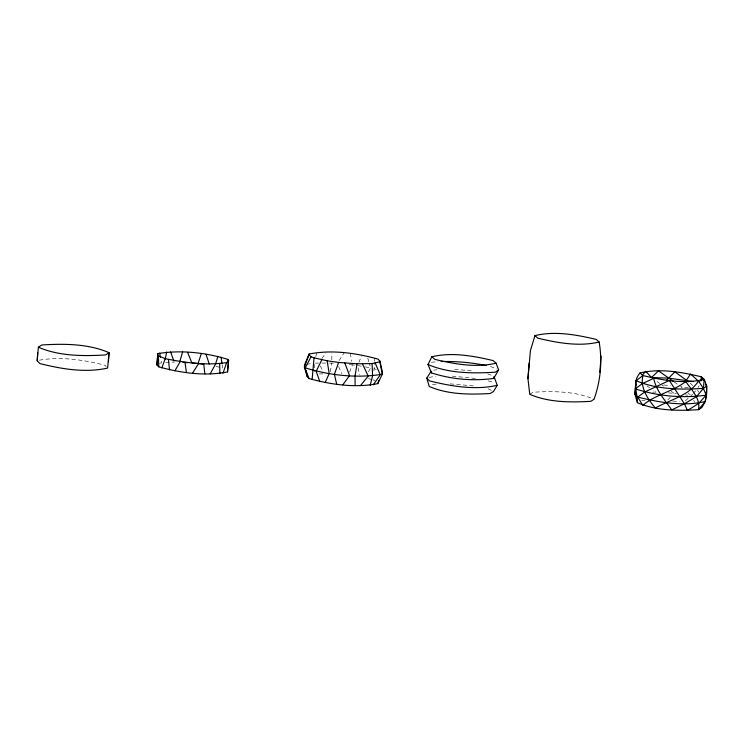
<?xml version="1.0" encoding="UTF-8"?>
<svg xmlns="http://www.w3.org/2000/svg" width="744" height="744" viewBox="0 0 744 744"><rect width="100%" height="100%" fill="white"/><g stroke="black" fill="none" stroke-linecap="round" stroke-linejoin="round"><path stroke-width="0.56" stroke-dasharray="3.72 2.79" d="M331.815 359.808L331.861 353.186M373.888 370.94L374.576 362.319M374.651 361.249L374.874 358.05M330.299 371.702L331.796 363.118L333.991 363.267M315.8 356.636L316.823 352.303M349.568 372.093L352.433 364.83L354.507 365.127M358.868 362.421L361.398 356.134M368.475 371.786L370.661 367.806L369.377 363.509M698.086 387.55L699.146 385.783M339.143 360.598L344.109 352.889M321.892 358.45L325.835 352.963M691.157 395.696L692.627 394.097M693.361 393.297L695.556 390.907M670.335 397.231L667.349 400.402L665.592 399.119M685.364 400.83L688.674 397.891M529.737 394.283L532.955 392.237C553.266 391.056 575.131 391.065 594.01 399.286M39.423 360.18C60.999 356.413 83.765 359.798 104.858 365.248L106.243 366.662M159.681 363.351L161.476 362.849L160.667 358.515M429.028 377.468L435.677 376.176M306.565 364.318L312.071 363.481M433.743 370.205L436.923 369.712M431.39 362.244L437.918 361.742M432.45 384.416L436.84 384.09M641.709 400.532L644.992 400.291M165.689 362.347L174.282 362.114M315.354 363.109L318.599 363.026M319.176 373.953L324.551 373.814M652.646 392.153L655.948 392.06L653.232 390.219M321.901 363.053L328.495 363.1M329.592 363.109L331.796 363.118M450.176 383.858L475.556 386.089M452.324 376.157L476.169 378.519M668.41 392.879L676.352 393.576M663.881 385.011L670.586 385.606M454.612 369.331L471.287 370.81M349.187 364.541L352.433 364.83M672.799 401.035L679.346 401.788M685.466 394.878L687.744 395.204M688.284 387.81L680.648 386.499L682.267 387.922M357.604 365.564L364.132 366.68M365.22 366.866L370.661 367.806M490.445 366.494L496.62 368.94M488.213 380.872L494.462 382.528M368.513 378.64L371.823 379.524M216.03 366.364L220.447 367.536M487.701 373.962L492.826 375.701M374.13 368.717L376.259 369.442M372.93 379.812L374.957 380.5M488.111 388.749L491.71 390.553M661.639 384.815L663.555 386.117M671.209 391.307L674.073 393.251M646.908 385.922L649.614 387.764M674.278 382.016L677.924 384.583M657.036 381.495L659.798 383.486M687.921 392.869L690.348 394.99M690.237 383.253L692.785 385.522M697.584 390.247L698.7 392.135M693.715 400.319L694.738 402.169M320.218 365.974L322.924 370.875M338.613 366.532L341.719 373.646M367.778 358.143L369.061 362.44M358.059 367.824L359.417 374.595M350.284 353.437L351.791 361.407M222.186 364.811L222.661 368.122M314.331 364.235L314.759 371.879"/><path stroke-width="1.12" d="M37.2 360.803L38.381 347.225L41.785 344.965C64.161 343.598 88.21 343.691 109.043 352.656L107.629 368.066C85.467 373.079 61.771 369.033 39.971 363.611L37.2 360.803L37.684 352.693M637.394 402.662C637.682 392.386 631.702 382.314 640.026 372.977C660.021 368.15 681.532 372.093 701.285 376.789L704.205 379.375C708.418 388.154 707.367 399.77 701.666 407.666L698.449 409.702C678.137 410.883 656.273 410.883 637.394 402.662L634.957 394.283L636.139 380.705L642.946 375.562C662.699 380.258 684.21 384.192 704.205 379.375L703.387 388.396L706.205 395.157L698.718 403.388L687.484 410.53L684.406 403.769L669.349 380.491L644.62 392.032L637.729 397.101L634.957 394.283L635.441 386.173L636.473 384.248M108.438 361.677L109.043 352.656L105.629 354.916C83.254 356.283 59.204 356.19 38.381 347.225M156.919 364.969L157.821 353.605C180.959 349.801 205.493 352.507 227.85 359.399L228.613 360.17L227.515 371.916C204.925 376.445 180.829 372.939 158.788 366.866L156.919 364.969L157.821 353.605M227.515 371.916L228.613 360.17M307.188 376.669L304.417 367.015L304.556 364.876L309.188 354.023C331.778 349.503 355.874 353 377.915 359.073L379.784 360.979L382.425 372.102L382.286 374.241L377.785 383.616C355.195 388.136 331.099 384.639 309.058 378.566L307.188 376.669L307.244 375.794M309.058 378.566L304.417 367.015L309.188 354.023M377.785 383.616L378.752 380.612M309.132 354.897L311.001 356.794L305.254 367.871C329.843 375.45 356.832 378.436 382.286 374.241L379.784 360.979M431.483 372.884L427.977 364.504L431.864 356.776C451.859 351.949 473.37 355.892 493.133 360.589L496.053 363.174L498.647 369.935L493.7 378.408C473.054 381.309 451.301 379.328 431.483 372.884L431.576 371.312M493.7 378.408L493.802 376.836M529.086 363.305L527.952 378.659L529.737 394.283C548.616 402.504 570.481 402.504 590.792 401.323L594.01 399.286C600.594 381.161 602.435 361.007 599.143 342.007L596.223 339.422C576.461 334.726 554.95 330.782 534.955 335.609L530.426 350.591L527.952 378.659M599.841 372.288L601.087 356.013M706.8 386.136L706.205 395.157C682.667 398.468 657.873 396.208 635.274 388.861L642.193 383.69L653.678 378.315C656.106 390.507 664.792 399.993 671.711 409.916L684.406 403.769L696.551 396.636L703.387 388.396L706.8 386.136L705.693 384.267M312.099 379.598L314.042 357.827L311.001 356.794M700.922 381.03L701.285 376.789L703.489 380.528M705.386 401.546C683.234 406.559 659.528 402.513 637.729 397.101L642.788 405.368C655.231 394.459 672.725 391.809 685.773 381.514C691.446 390.051 700.774 398.403 698.449 409.702L705.386 401.546L706.372 392.469M379.728 361.844L372.084 363.574L357.046 363.788L355.046 375.999L355.102 385.559M165.224 359.268L166.647 352.033M227.134 362.644L227.85 359.399M370.149 385.346L372.577 375.98L372.084 363.574M179.657 362.161L182.578 352.014M215.593 363.89L217.918 356.264M198.071 363.509L201.345 353.558M223.014 373.163L226.65 362.626L228.482 362.114M357.046 363.788L338.632 362.44L334.4 374.288L336.688 384.202M161.829 367.899L165.233 358.627C185.275 362.802 206.255 365.592 226.65 362.626M325.156 382.556L329.239 373.553L327.1 360.784L314.042 357.827M321.78 359.873L316.181 371.312L319.836 381.644M210.208 373.897L215.714 363.797M174.887 370.856L180.253 361.491M494.23 377.087L497.234 385.346L493.505 391.465L490.287 393.502C469.985 394.683 448.121 394.673 429.232 386.462L426.805 378.082L431.027 371.47M192.594 373.051L198.732 363.388M373.283 384.862L380.268 374.799L375.227 363.091M342.863 384.75L349.559 375.636L344.807 362.979M360.477 385.597L368.243 376.092L362.421 363.825M642.286 375.246L645.708 371.247L651.511 377.515L668.828 378.175L693.259 381.579M685.298 381.802L690.553 374.037L699.044 381.626M651.511 377.515L658.459 370.838L673.376 381.374M666.429 380.389L674.882 371.861L688.544 381.746M498.647 369.935L495.234 372.195C472.858 373.562 448.809 373.469 427.977 364.504M496.053 363.174C476.058 367.992 454.547 364.048 434.784 359.361L431.864 356.776M599.143 342.007C579.148 346.834 557.637 342.891 537.875 338.195L534.955 335.609M497.234 385.346C475.072 390.358 451.376 386.313 429.567 380.891L426.805 378.082M441.183 361.482C456.23 361.305 471.436 362.393 486.176 365.602M182.996 362.375L187.442 362.672M197.039 363.416L191.896 362.96L187.572 352.34M327.1 360.784L338.632 362.44M199.122 363.658L203.317 364.262M157.691 355.558L165.233 358.627M636.139 380.705C656.971 389.67 681.011 389.763 703.387 388.396L698.523 381.105C688.544 395.938 670.084 399.686 655.352 408.028C647.857 399.072 639.952 387.866 642.946 375.562L640.026 372.977M170.59 351.921L173.91 361.1M206.042 354.237L209.25 364.067M305.896 370.335L306.974 374.697M159.653 353.102L160.462 357.436M221.07 357.101L222.028 363.714M184.958 362.161L186.418 372.512M168.386 359.464L169.567 369.945M203.717 363.714L204.833 373.86M158.453 356.329L158.788 366.866M219.657 363.695L219.88 373.646"/></g></svg>
